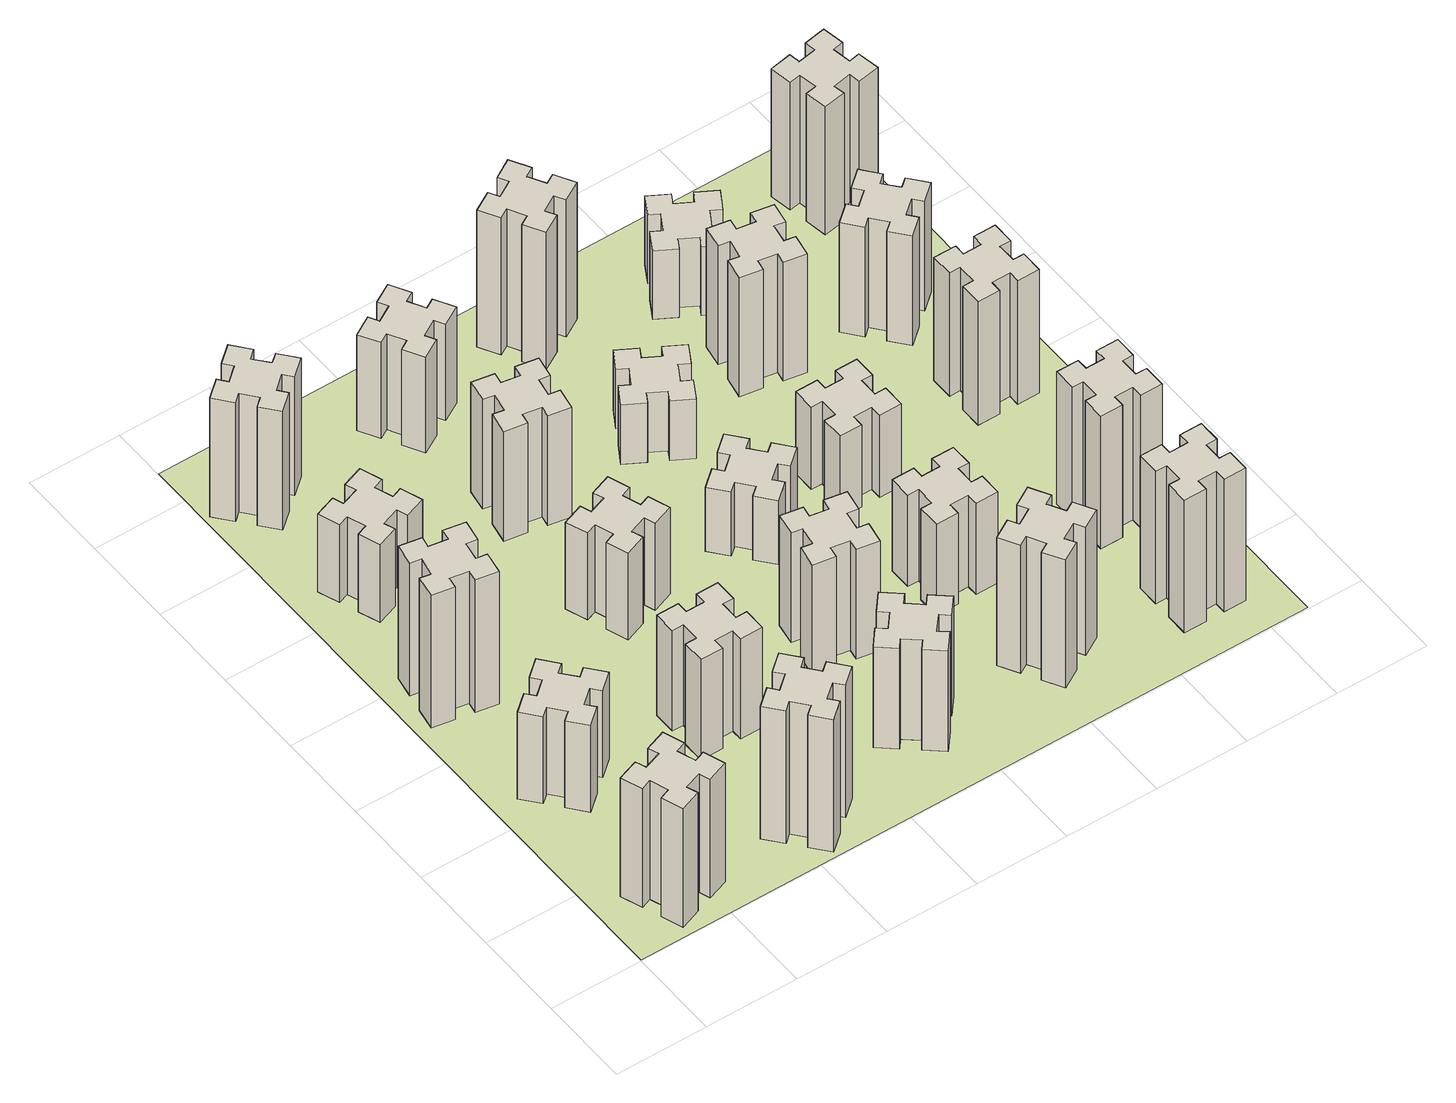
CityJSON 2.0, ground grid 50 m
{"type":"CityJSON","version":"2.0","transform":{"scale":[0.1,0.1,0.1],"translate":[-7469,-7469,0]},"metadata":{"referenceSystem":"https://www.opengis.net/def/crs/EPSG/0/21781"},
"CityObjects":{
"building1":{"type":"Building","attributes":{"class":"1000","function":"1000","usage":"1000","yearOfConstruction":2016,"roofType":"1000","measuredHeight":78,"storeysAboveGround":30,"storeysBelowGround":0},"geometry":[{"type":"Solid","lod":"1","boundaries":[[[[0,1,2,3,4,5,6,7,8,9,10,11,12,13,14,15,16,17,18,19]],[[17,16,20,21]],[[16,15,22,20]],[[15,14,23,22]],[[14,13,24,23]],[[13,12,25,24]],[[12,11,26,25]],[[11,10,27,26]],[[10,9,28,27]],[[9,8,29,28]],[[8,7,30,29]],[[7,6,31,30]],[[6,5,32,31]],[[5,4,33,32]],[[4,3,34,33]],[[3,2,35,34]],[[2,1,36,35]],[[1,0,37,36]],[[0,19,38,37]],[[19,18,39,38]],[[18,17,21,39]],[[24,25,26,27,28,29,30,31,32,33,34,35,36,37,38,39,21,20,22,23]]]]}]},
"building2":{"type":"Building","attributes":{"class":"1000","function":"1000","usage":"1000","yearOfConstruction":2016,"roofType":"1000","measuredHeight":57,"storeysAboveGround":30,"storeysBelowGround":0},"geometry":[{"type":"Solid","lod":"1","boundaries":[[[[40,41,42,43,44,45,46,47,48,49,50,51,52,53,54,55,56,57,58,59]],[[57,56,60,61]],[[56,55,62,60]],[[55,54,63,62]],[[54,53,64,63]],[[53,52,65,64]],[[52,51,66,65]],[[51,50,67,66]],[[50,49,68,67]],[[49,48,69,68]],[[48,47,70,69]],[[47,46,71,70]],[[46,45,72,71]],[[45,44,73,72]],[[44,43,74,73]],[[43,42,75,74]],[[42,41,76,75]],[[41,40,77,76]],[[40,59,78,77]],[[59,58,79,78]],[[58,57,61,79]],[[64,65,66,67,68,69,70,71,72,73,74,75,76,77,78,79,61,60,62,63]]]]}]},
"building3":{"type":"Building","attributes":{"class":"1000","function":"1000","usage":"1000","yearOfConstruction":2016,"roofType":"1000","measuredHeight":87,"storeysAboveGround":30,"storeysBelowGround":0},"geometry":[{"type":"Solid","lod":"1","boundaries":[[[[80,81,82,83,84,85,86,87,88,89,90,91,92,93,94,95,96,97,98,99]],[[97,96,100,101]],[[96,95,102,100]],[[95,94,103,102]],[[94,93,104,103]],[[93,92,105,104]],[[92,91,106,105]],[[91,90,107,106]],[[90,89,108,107]],[[89,88,109,108]],[[88,87,110,109]],[[87,86,111,110]],[[86,85,112,111]],[[85,84,113,112]],[[84,83,114,113]],[[83,82,115,114]],[[82,81,116,115]],[[81,80,117,116]],[[80,99,118,117]],[[99,98,119,118]],[[98,97,101,119]],[[104,105,106,107,108,109,110,111,112,113,114,115,116,117,118,119,101,100,102,103]]]]}]},
"building4":{"type":"Building","attributes":{"class":"1000","function":"1000","usage":"1000","yearOfConstruction":2016,"roofType":"1000","measuredHeight":51,"storeysAboveGround":30,"storeysBelowGround":0},"geometry":[{"type":"Solid","lod":"1","boundaries":[[[[120,121,122,123,124,125,126,127,128,129,130,131,132,133,134,135,136,137,138,139]],[[137,136,140,141]],[[136,135,142,140]],[[135,134,143,142]],[[134,133,144,143]],[[133,132,145,144]],[[132,131,146,145]],[[131,130,147,146]],[[130,129,148,147]],[[129,128,149,148]],[[128,127,150,149]],[[127,126,151,150]],[[126,125,152,151]],[[125,124,153,152]],[[124,123,154,153]],[[123,122,155,154]],[[122,121,156,155]],[[121,120,157,156]],[[120,139,158,157]],[[139,138,159,158]],[[138,137,141,159]],[[144,145,146,147,148,149,150,151,152,153,154,155,156,157,158,159,141,140,142,143]]]]}]},
"building5":{"type":"Building","attributes":{"class":"1000","function":"1000","usage":"1000","yearOfConstruction":2016,"roofType":"1000","measuredHeight":87,"storeysAboveGround":30,"storeysBelowGround":0},"geometry":[{"type":"Solid","lod":"1","boundaries":[[[[160,161,162,163,164,165,166,167,168,169,170,171,172,173,174,175,176,177,178,179]],[[177,176,180,181]],[[176,175,182,180]],[[175,174,183,182]],[[174,173,184,183]],[[173,172,185,184]],[[172,171,186,185]],[[171,170,187,186]],[[170,169,188,187]],[[169,168,189,188]],[[168,167,190,189]],[[167,166,191,190]],[[166,165,192,191]],[[165,164,193,192]],[[164,163,194,193]],[[163,162,195,194]],[[162,161,196,195]],[[161,160,197,196]],[[160,179,198,197]],[[179,178,199,198]],[[178,177,181,199]],[[184,185,186,187,188,189,190,191,192,193,194,195,196,197,198,199,181,180,182,183]]]]}]},
"building6":{"type":"Building","attributes":{"class":"1000","function":"1000","usage":"1000","yearOfConstruction":2016,"roofType":"1000","measuredHeight":78,"storeysAboveGround":30,"storeysBelowGround":0},"geometry":[{"type":"Solid","lod":"1","boundaries":[[[[200,201,202,203,204,205,206,207,208,209,210,211,212,213,214,215,216,217,218,219]],[[217,216,220,221]],[[216,215,222,220]],[[215,214,223,222]],[[214,213,224,223]],[[213,212,225,224]],[[212,211,226,225]],[[211,210,227,226]],[[210,209,228,227]],[[209,208,229,228]],[[208,207,230,229]],[[207,206,231,230]],[[206,205,232,231]],[[205,204,233,232]],[[204,203,234,233]],[[203,202,235,234]],[[202,201,236,235]],[[201,200,237,236]],[[200,219,238,237]],[[219,218,239,238]],[[218,217,221,239]],[[224,225,226,227,228,229,230,231,232,233,234,235,236,237,238,239,221,220,222,223]]]]}]},
"building7":{"type":"Building","attributes":{"class":"1000","function":"1000","usage":"1000","yearOfConstruction":2016,"roofType":"1000","measuredHeight":66,"storeysAboveGround":30,"storeysBelowGround":0},"geometry":[{"type":"Solid","lod":"1","boundaries":[[[[240,241,242,243,244,245,246,247,248,249,250,251,252,253,254,255,256,257,258,259]],[[257,256,260,261]],[[256,255,262,260]],[[255,254,263,262]],[[254,253,264,263]],[[253,252,265,264]],[[252,251,266,265]],[[251,250,267,266]],[[250,249,268,267]],[[249,248,269,268]],[[248,247,270,269]],[[247,246,271,270]],[[246,245,272,271]],[[245,244,273,272]],[[244,243,274,273]],[[243,242,275,274]],[[242,241,276,275]],[[241,240,277,276]],[[240,259,278,277]],[[259,258,279,278]],[[258,257,261,279]],[[264,265,266,267,268,269,270,271,272,273,274,275,276,277,278,279,261,260,262,263]]]]}]},
"building8":{"type":"Building","attributes":{"class":"1000","function":"1000","usage":"1000","yearOfConstruction":2016,"roofType":"1000","measuredHeight":57,"storeysAboveGround":30,"storeysBelowGround":0},"geometry":[{"type":"Solid","lod":"1","boundaries":[[[[280,281,282,283,284,285,286,287,288,289,290,291,292,293,294,295,296,297,298,299]],[[297,296,300,301]],[[296,295,302,300]],[[295,294,303,302]],[[294,293,304,303]],[[293,292,305,304]],[[292,291,306,305]],[[291,290,307,306]],[[290,289,308,307]],[[289,288,309,308]],[[288,287,310,309]],[[287,286,311,310]],[[286,285,312,311]],[[285,284,313,312]],[[284,283,314,313]],[[283,282,315,314]],[[282,281,316,315]],[[281,280,317,316]],[[280,299,318,317]],[[299,298,319,318]],[[298,297,301,319]],[[304,305,306,307,308,309,310,311,312,313,314,315,316,317,318,319,301,300,302,303]]]]}]},
"building9":{"type":"Building","attributes":{"class":"1000","function":"1000","usage":"1000","yearOfConstruction":2016,"roofType":"1000","measuredHeight":72,"storeysAboveGround":30,"storeysBelowGround":0},"geometry":[{"type":"Solid","lod":"1","boundaries":[[[[320,321,322,323,324,325,326,327,328,329,330,331,332,333,334,335,336,337,338,339]],[[337,336,340,341]],[[336,335,342,340]],[[335,334,343,342]],[[334,333,344,343]],[[333,332,345,344]],[[332,331,346,345]],[[331,330,347,346]],[[330,329,348,347]],[[329,328,349,348]],[[328,327,350,349]],[[327,326,351,350]],[[326,325,352,351]],[[325,324,353,352]],[[324,323,354,353]],[[323,322,355,354]],[[322,321,356,355]],[[321,320,357,356]],[[320,339,358,357]],[[339,338,359,358]],[[338,337,341,359]],[[344,345,346,347,348,349,350,351,352,353,354,355,356,357,358,359,341,340,342,343]]]]}]},
"building10":{"type":"Building","attributes":{"class":"1000","function":"1000","usage":"1000","yearOfConstruction":2016,"roofType":"1000","measuredHeight":66,"storeysAboveGround":30,"storeysBelowGround":0},"geometry":[{"type":"Solid","lod":"1","boundaries":[[[[360,361,362,363,364,365,366,367,368,369,370,371,372,373,374,375,376,377,378,379]],[[377,376,380,381]],[[376,375,382,380]],[[375,374,383,382]],[[374,373,384,383]],[[373,372,385,384]],[[372,371,386,385]],[[371,370,387,386]],[[370,369,388,387]],[[369,368,389,388]],[[368,367,390,389]],[[367,366,391,390]],[[366,365,392,391]],[[365,364,393,392]],[[364,363,394,393]],[[363,362,395,394]],[[362,361,396,395]],[[361,360,397,396]],[[360,379,398,397]],[[379,378,399,398]],[[378,377,381,399]],[[384,385,386,387,388,389,390,391,392,393,394,395,396,397,398,399,381,380,382,383]]]]}]},
"building11":{"type":"Building","attributes":{"class":"1000","function":"1000","usage":"1000","yearOfConstruction":2016,"roofType":"1000","measuredHeight":63,"storeysAboveGround":30,"storeysBelowGround":0},"geometry":[{"type":"Solid","lod":"1","boundaries":[[[[400,401,402,403,404,405,406,407,408,409,410,411,412,413,414,415,416,417,418,419]],[[417,416,420,421]],[[416,415,422,420]],[[415,414,423,422]],[[414,413,424,423]],[[413,412,425,424]],[[412,411,426,425]],[[411,410,427,426]],[[410,409,428,427]],[[409,408,429,428]],[[408,407,430,429]],[[407,406,431,430]],[[406,405,432,431]],[[405,404,433,432]],[[404,403,434,433]],[[403,402,435,434]],[[402,401,436,435]],[[401,400,437,436]],[[400,419,438,437]],[[419,418,439,438]],[[418,417,421,439]],[[424,425,426,427,428,429,430,431,432,433,434,435,436,437,438,439,421,420,422,423]]]]}]},
"building12":{"type":"Building","attributes":{"class":"1000","function":"1000","usage":"1000","yearOfConstruction":2016,"roofType":"1000","measuredHeight":72,"storeysAboveGround":30,"storeysBelowGround":0},"geometry":[{"type":"Solid","lod":"1","boundaries":[[[[440,441,442,443,444,445,446,447,448,449,450,451,452,453,454,455,456,457,458,459]],[[457,456,460,461]],[[456,455,462,460]],[[455,454,463,462]],[[454,453,464,463]],[[453,452,465,464]],[[452,451,466,465]],[[451,450,467,466]],[[450,449,468,467]],[[449,448,469,468]],[[448,447,470,469]],[[447,446,471,470]],[[446,445,472,471]],[[445,444,473,472]],[[444,443,474,473]],[[443,442,475,474]],[[442,441,476,475]],[[441,440,477,476]],[[440,459,478,477]],[[459,458,479,478]],[[458,457,461,479]],[[464,465,466,467,468,469,470,471,472,473,474,475,476,477,478,479,461,460,462,463]]]]}]},
"building13":{"type":"Building","attributes":{"class":"1000","function":"1000","usage":"1000","yearOfConstruction":2016,"roofType":"1000","measuredHeight":42,"storeysAboveGround":30,"storeysBelowGround":0},"geometry":[{"type":"Solid","lod":"1","boundaries":[[[[480,481,482,483,484,485,486,487,488,489,490,491,492,493,494,495,496,497,498,499]],[[497,496,500,501]],[[496,495,502,500]],[[495,494,503,502]],[[494,493,504,503]],[[493,492,505,504]],[[492,491,506,505]],[[491,490,507,506]],[[490,489,508,507]],[[489,488,509,508]],[[488,487,510,509]],[[487,486,511,510]],[[486,485,512,511]],[[485,484,513,512]],[[484,483,514,513]],[[483,482,515,514]],[[482,481,516,515]],[[481,480,517,516]],[[480,499,518,517]],[[499,498,519,518]],[[498,497,501,519]],[[504,505,506,507,508,509,510,511,512,513,514,515,516,517,518,519,501,500,502,503]]]]}]},
"building14":{"type":"Building","attributes":{"class":"1000","function":"1000","usage":"1000","yearOfConstruction":2016,"roofType":"1000","measuredHeight":39,"storeysAboveGround":30,"storeysBelowGround":0},"geometry":[{"type":"Solid","lod":"1","boundaries":[[[[520,521,522,523,524,525,526,527,528,529,530,531,532,533,534,535,536,537,538,539]],[[537,536,540,541]],[[536,535,542,540]],[[535,534,543,542]],[[534,533,544,543]],[[533,532,545,544]],[[532,531,546,545]],[[531,530,547,546]],[[530,529,548,547]],[[529,528,549,548]],[[528,527,550,549]],[[527,526,551,550]],[[526,525,552,551]],[[525,524,553,552]],[[524,523,554,553]],[[523,522,555,554]],[[522,521,556,555]],[[521,520,557,556]],[[520,539,558,557]],[[539,538,559,558]],[[538,537,541,559]],[[544,545,546,547,548,549,550,551,552,553,554,555,556,557,558,559,541,540,542,543]]]]}]},
"building15":{"type":"Building","attributes":{"class":"1000","function":"1000","usage":"1000","yearOfConstruction":2016,"roofType":"1000","measuredHeight":84,"storeysAboveGround":30,"storeysBelowGround":0},"geometry":[{"type":"Solid","lod":"1","boundaries":[[[[560,561,562,563,564,565,566,567,568,569,570,571,572,573,574,575,576,577,578,579]],[[577,576,580,581]],[[576,575,582,580]],[[575,574,583,582]],[[574,573,584,583]],[[573,572,585,584]],[[572,571,586,585]],[[571,570,587,586]],[[570,569,588,587]],[[569,568,589,588]],[[568,567,590,589]],[[567,566,591,590]],[[566,565,592,591]],[[565,564,593,592]],[[564,563,594,593]],[[563,562,595,594]],[[562,561,596,595]],[[561,560,597,596]],[[560,579,598,597]],[[579,578,599,598]],[[578,577,581,599]],[[584,585,586,587,588,589,590,591,592,593,594,595,596,597,598,599,581,580,582,583]]]]}]},
"building16":{"type":"Building","attributes":{"class":"1000","function":"1000","usage":"1000","yearOfConstruction":2016,"roofType":"1000","measuredHeight":60,"storeysAboveGround":30,"storeysBelowGround":0},"geometry":[{"type":"Solid","lod":"1","boundaries":[[[[600,601,602,603,604,605,606,607,608,609,610,611,612,613,614,615,616,617,618,619]],[[617,616,620,621]],[[616,615,622,620]],[[615,614,623,622]],[[614,613,624,623]],[[613,612,625,624]],[[612,611,626,625]],[[611,610,627,626]],[[610,609,628,627]],[[609,608,629,628]],[[608,607,630,629]],[[607,606,631,630]],[[606,605,632,631]],[[605,604,633,632]],[[604,603,634,633]],[[603,602,635,634]],[[602,601,636,635]],[[601,600,637,636]],[[600,619,638,637]],[[619,618,639,638]],[[618,617,621,639]],[[624,625,626,627,628,629,630,631,632,633,634,635,636,637,638,639,621,620,622,623]]]]}]},
"building17":{"type":"Building","attributes":{"class":"1000","function":"1000","usage":"1000","yearOfConstruction":2016,"roofType":"1000","measuredHeight":90,"storeysAboveGround":30,"storeysBelowGround":0},"geometry":[{"type":"Solid","lod":"1","boundaries":[[[[640,641,642,643,644,645,646,647,648,649,650,651,652,653,654,655,656,657,658,659]],[[657,656,660,661]],[[656,655,662,660]],[[655,654,663,662]],[[654,653,664,663]],[[653,652,665,664]],[[652,651,666,665]],[[651,650,667,666]],[[650,649,668,667]],[[649,648,669,668]],[[648,647,670,669]],[[647,646,671,670]],[[646,645,672,671]],[[645,644,673,672]],[[644,643,674,673]],[[643,642,675,674]],[[642,641,676,675]],[[641,640,677,676]],[[640,659,678,677]],[[659,658,679,678]],[[658,657,661,679]],[[664,665,666,667,668,669,670,671,672,673,674,675,676,677,678,679,661,660,662,663]]]]}]},
"building18":{"type":"Building","attributes":{"class":"1000","function":"1000","usage":"1000","yearOfConstruction":2016,"roofType":"1000","measuredHeight":54,"storeysAboveGround":30,"storeysBelowGround":0},"geometry":[{"type":"Solid","lod":"1","boundaries":[[[[680,681,682,683,684,685,686,687,688,689,690,691,692,693,694,695,696,697,698,699]],[[697,696,700,701]],[[696,695,702,700]],[[695,694,703,702]],[[694,693,704,703]],[[693,692,705,704]],[[692,691,706,705]],[[691,690,707,706]],[[690,689,708,707]],[[689,688,709,708]],[[688,687,710,709]],[[687,686,711,710]],[[686,685,712,711]],[[685,684,713,712]],[[684,683,714,713]],[[683,682,715,714]],[[682,681,716,715]],[[681,680,717,716]],[[680,699,718,717]],[[699,698,719,718]],[[698,697,701,719]],[[704,705,706,707,708,709,710,711,712,713,714,715,716,717,718,719,701,700,702,703]]]]}]},
"building19":{"type":"Building","attributes":{"class":"1000","function":"1000","usage":"1000","yearOfConstruction":2016,"roofType":"1000","measuredHeight":78,"storeysAboveGround":30,"storeysBelowGround":0},"geometry":[{"type":"Solid","lod":"1","boundaries":[[[[720,721,722,723,724,725,726,727,728,729,730,731,732,733,734,735,736,737,738,739]],[[737,736,740,741]],[[736,735,742,740]],[[735,734,743,742]],[[734,733,744,743]],[[733,732,745,744]],[[732,731,746,745]],[[731,730,747,746]],[[730,729,748,747]],[[729,728,749,748]],[[728,727,750,749]],[[727,726,751,750]],[[726,725,752,751]],[[725,724,753,752]],[[724,723,754,753]],[[723,722,755,754]],[[722,721,756,755]],[[721,720,757,756]],[[720,739,758,757]],[[739,738,759,758]],[[738,737,741,759]],[[744,745,746,747,748,749,750,751,752,753,754,755,756,757,758,759,741,740,742,743]]]]}]},
"building20":{"type":"Building","attributes":{"class":"1000","function":"1000","usage":"1000","yearOfConstruction":2016,"roofType":"1000","measuredHeight":87,"storeysAboveGround":30,"storeysBelowGround":0},"geometry":[{"type":"Solid","lod":"1","boundaries":[[[[760,761,762,763,764,765,766,767,768,769,770,771,772,773,774,775,776,777,778,779]],[[777,776,780,781]],[[776,775,782,780]],[[775,774,783,782]],[[774,773,784,783]],[[773,772,785,784]],[[772,771,786,785]],[[771,770,787,786]],[[770,769,788,787]],[[769,768,789,788]],[[768,767,790,789]],[[767,766,791,790]],[[766,765,792,791]],[[765,764,793,792]],[[764,763,794,793]],[[763,762,795,794]],[[762,761,796,795]],[[761,760,797,796]],[[760,779,798,797]],[[779,778,799,798]],[[778,777,781,799]],[[784,785,786,787,788,789,790,791,792,793,794,795,796,797,798,799,781,780,782,783]]]]}]},
"building21":{"type":"Building","attributes":{"class":"1000","function":"1000","usage":"1000","yearOfConstruction":2016,"roofType":"1000","measuredHeight":45,"storeysAboveGround":30,"storeysBelowGround":0},"geometry":[{"type":"Solid","lod":"1","boundaries":[[[[800,801,802,803,804,805,806,807,808,809,810,811,812,813,814,815,816,817,818,819]],[[817,816,820,821]],[[816,815,822,820]],[[815,814,823,822]],[[814,813,824,823]],[[813,812,825,824]],[[812,811,826,825]],[[811,810,827,826]],[[810,809,828,827]],[[809,808,829,828]],[[808,807,830,829]],[[807,806,831,830]],[[806,805,832,831]],[[805,804,833,832]],[[804,803,834,833]],[[803,802,835,834]],[[802,801,836,835]],[[801,800,837,836]],[[800,819,838,837]],[[819,818,839,838]],[[818,817,821,839]],[[824,825,826,827,828,829,830,831,832,833,834,835,836,837,838,839,821,820,822,823]]]]}]},
"building22":{"type":"Building","attributes":{"class":"1000","function":"1000","usage":"1000","yearOfConstruction":2016,"roofType":"1000","measuredHeight":87,"storeysAboveGround":30,"storeysBelowGround":0},"geometry":[{"type":"Solid","lod":"1","boundaries":[[[[840,841,842,843,844,845,846,847,848,849,850,851,852,853,854,855,856,857,858,859]],[[857,856,860,861]],[[856,855,862,860]],[[855,854,863,862]],[[854,853,864,863]],[[853,852,865,864]],[[852,851,866,865]],[[851,850,867,866]],[[850,849,868,867]],[[849,848,869,868]],[[848,847,870,869]],[[847,846,871,870]],[[846,845,872,871]],[[845,844,873,872]],[[844,843,874,873]],[[843,842,875,874]],[[842,841,876,875]],[[841,840,877,876]],[[840,859,878,877]],[[859,858,879,878]],[[858,857,861,879]],[[864,865,866,867,868,869,870,871,872,873,874,875,876,877,878,879,861,860,862,863]]]]}]},
"building23":{"type":"Building","attributes":{"class":"1000","function":"1000","usage":"1000","yearOfConstruction":2016,"roofType":"1000","measuredHeight":81,"storeysAboveGround":30,"storeysBelowGround":0},"geometry":[{"type":"Solid","lod":"1","boundaries":[[[[880,881,882,883,884,885,886,887,888,889,890,891,892,893,894,895,896,897,898,899]],[[897,896,900,901]],[[896,895,902,900]],[[895,894,903,902]],[[894,893,904,903]],[[893,892,905,904]],[[892,891,906,905]],[[891,890,907,906]],[[890,889,908,907]],[[889,888,909,908]],[[888,887,910,909]],[[887,886,911,910]],[[886,885,912,911]],[[885,884,913,912]],[[884,883,914,913]],[[883,882,915,914]],[[882,881,916,915]],[[881,880,917,916]],[[880,899,918,917]],[[899,898,919,918]],[[898,897,901,919]],[[904,905,906,907,908,909,910,911,912,913,914,915,916,917,918,919,901,900,902,903]]]]}]},
"building24":{"type":"Building","attributes":{"class":"1000","function":"1000","usage":"1000","yearOfConstruction":2016,"roofType":"1000","measuredHeight":72,"storeysAboveGround":30,"storeysBelowGround":0},"geometry":[{"type":"Solid","lod":"1","boundaries":[[[[920,921,922,923,924,925,926,927,928,929,930,931,932,933,934,935,936,937,938,939]],[[937,936,940,941]],[[936,935,942,940]],[[935,934,943,942]],[[934,933,944,943]],[[933,932,945,944]],[[932,931,946,945]],[[931,930,947,946]],[[930,929,948,947]],[[929,928,949,948]],[[928,927,950,949]],[[927,926,951,950]],[[926,925,952,951]],[[925,924,953,952]],[[924,923,954,953]],[[923,922,955,954]],[[922,921,956,955]],[[921,920,957,956]],[[920,939,958,957]],[[939,938,959,958]],[[938,937,941,959]],[[944,945,946,947,948,949,950,951,952,953,954,955,956,957,958,959,941,940,942,943]]]]}]},
"building25":{"type":"Building","attributes":{"class":"1000","function":"1000","usage":"1000","yearOfConstruction":2016,"roofType":"1000","measuredHeight":84,"storeysAboveGround":30,"storeysBelowGround":0},"geometry":[{"type":"Solid","lod":"1","boundaries":[[[[960,961,962,963,964,965,966,967,968,969,970,971,972,973,974,975,976,977,978,979]],[[977,976,980,981]],[[976,975,982,980]],[[975,974,983,982]],[[974,973,984,983]],[[973,972,985,984]],[[972,971,986,985]],[[971,970,987,986]],[[970,969,988,987]],[[969,968,989,988]],[[968,967,990,989]],[[967,966,991,990]],[[966,965,992,991]],[[965,964,993,992]],[[964,963,994,993]],[[963,962,995,994]],[[962,961,996,995]],[[961,960,997,996]],[[960,979,998,997]],[[979,978,999,998]],[[978,977,981,999]],[[984,985,986,987,988,989,990,991,992,993,994,995,996,997,998,999,981,980,982,983]]]]}]},
"landuse1":{"type":"LandUse","attributes":{"name":"plot1","function":"1010"},"geometry":[{"type":"MultiSurface","lod":"1","boundaries":[[[1000,1001,1002,1003]]]}]}
},
"vertices":[
[385,396,0],[291,362,0],[270,418,0],[157,377,0],[199,264,0],[255,285,0],[289,191,0],[233,170,0],[274,57,0],[387,99,0],[366,155,0],[460,189,0],[480,133,0],[593,174,0],[552,287,0],[496,266,0],[462,360,0],[518,380,0],[477,493,0],[364,452,0],[462,360,780],[518,380,780],[496,266,780],[552,287,780],[593,174,780],[480,133,780],[460,189,780],[366,155,780],[387,99,780],[274,57,780],[233,170,780],[289,191,780],[255,285,780],[199,264,780],[157,377,780],[270,418,780],[291,362,780],[385,396,780],[364,452,780],[477,493,780],
[492,1148,0],[427,1224,0],[473,1263,0],[396,1355,0],[304,1278,0],[343,1232,0],[266,1167,0],[228,1213,0],[136,1136,0],[213,1044,0],[259,1083,0],[323,1006,0],[277,968,0],[354,876,0],[446,953,0],[408,999,0],[484,1063,0],[523,1017,0],[615,1094,0],[538,1186,0],[484,1063,570],[523,1017,570],[408,999,570],[446,953,570],[354,876,570],[277,968,570],[323,1006,570],[259,1083,570],[213,1044,570],[136,1136,570],[228,1213,570],[266,1167,570],[343,1232,570],[304,1278,570],[396,1355,570],[473,1263,570],[427,1224,570],[492,1148,570],[538,1186,570],[615,1094,570],
[176,1924,0],[158,1825,0],[99,1836,0],[78,1717,0],[197,1697,0],[207,1756,0],[305,1738,0],[295,1679,0],[413,1658,0],[434,1777,0],[375,1787,0],[392,1885,0],[451,1875,0],[472,1993,0],[354,2014,0],[344,1955,0],[245,1972,0],[256,2031,0],[137,2052,0],[117,1934,0],[245,1972,870],[256,2031,870],[344,1955,870],[354,2014,870],[472,1993,870],[451,1875,870],[392,1885,870],[375,1787,870],[434,1777,870],[413,1658,870],[295,1679,870],[305,1738,870],[207,1756,870],[197,1697,870],[78,1717,870],[99,1836,870],[158,1825,870],[176,1924,870],[117,1934,870],[137,2052,870],
[385,2716,0],[291,2682,0],[270,2738,0],[157,2697,0],[199,2584,0],[255,2605,0],[289,2511,0],[233,2490,0],[274,2377,0],[387,2419,0],[366,2475,0],[460,2509,0],[480,2453,0],[593,2494,0],[552,2607,0],[496,2586,0],[462,2680,0],[518,2700,0],[477,2813,0],[364,2772,0],[462,2680,510],[518,2700,510],[496,2586,510],[552,2607,510],[593,2494,510],[480,2453,510],[460,2509,510],[366,2475,510],[387,2419,510],[274,2377,510],[233,2490,510],[289,2511,510],[255,2605,510],[199,2584,510],[157,2697,510],[270,2738,510],[291,2682,510],[385,2716,510],[364,2772,510],[477,2813,510],
[1232,308,0],[1167,384,0],[1213,423,0],[1136,515,0],[1044,438,0],[1083,392,0],[1006,327,0],[968,373,0],[876,296,0],[953,204,0],[999,243,0],[1063,166,0],[1017,128,0],[1094,36,0],[1186,113,0],[1148,159,0],[1224,223,0],[1263,177,0],[1355,254,0],[1278,346,0],[1224,223,870],[1263,177,870],[1148,159,870],[1186,113,870],[1094,36,870],[1017,128,870],[1063,166,870],[999,243,870],[953,204,870],[876,296,870],[968,373,870],[1006,327,870],[1083,392,870],[1044,438,870],[1136,515,870],[1213,423,870],[1167,384,870],[1232,308,870],[1278,346,870],[1355,254,870],
[308,3219,0],[384,3283,0],[423,3237,0],[515,3314,0],[438,3406,0],[392,3368,0],[327,3444,0],[373,3483,0],[296,3575,0],[204,3498,0],[243,3452,0],[166,3387,0],[128,3433,0],[36,3356,0],[113,3264,0],[159,3303,0],[223,3226,0],[177,3188,0],[254,3096,0],[346,3173,0],[223,3226,780],[177,3188,780],[159,3303,780],[113,3264,780],[36,3356,780],[128,3433,780],[166,3387,780],[243,3452,780],[204,3498,780],[296,3575,780],[373,3483,780],[327,3444,780],[392,3368,780],[438,3406,780],[515,3314,780],[423,3237,780],[384,3283,780],[308,3219,780],[346,3173,780],[254,3096,780],
[1005,1065,0],[1005,965,0],[945,965,0],[945,845,0],[1065,845,0],[1065,905,0],[1165,905,0],[1165,845,0],[1285,845,0],[1285,965,0],[1225,965,0],[1225,1065,0],[1285,1065,0],[1285,1185,0],[1165,1185,0],[1165,1125,0],[1065,1125,0],[1065,1185,0],[945,1185,0],[945,1065,0],[1065,1125,660],[1065,1185,660],[1165,1125,660],[1165,1185,660],[1285,1185,660],[1285,1065,660],[1225,1065,660],[1225,965,660],[1285,965,660],[1285,845,660],[1165,845,660],[1165,905,660],[1065,905,660],[1065,845,660],[945,845,660],[945,965,660],[1005,965,660],[1005,1065,660],[945,1065,660],[945,1185,660],
[1336,1846,0],[1302,1940,0],[1358,1960,0],[1317,2073,0],[1204,2032,0],[1225,1976,0],[1131,1942,0],[1110,1998,0],[997,1957,0],[1039,1844,0],[1095,1865,0],[1129,1771,0],[1073,1750,0],[1114,1637,0],[1227,1679,0],[1206,1735,0],[1300,1769,0],[1320,1713,0],[1433,1754,0],[1392,1867,0],[1300,1769,570],[1320,1713,570],[1206,1735,570],[1227,1679,570],[1114,1637,570],[1073,1750,570],[1129,1771,570],[1095,1865,570],[1039,1844,570],[997,1957,570],[1110,1998,570],[1131,1942,570],[1225,1976,570],[1204,2032,570],[1317,2073,570],[1358,1960,570],[1302,1940,570],[1336,1846,570],[1392,1867,570],[1433,1754,570],
[1315,2527,0],[1332,2625,0],[1391,2615,0],[1412,2733,0],[1294,2754,0],[1284,2695,0],[1185,2712,0],[1196,2771,0],[1077,2792,0],[1057,2674,0],[1116,2664,0],[1098,2565,0],[1039,2576,0],[1018,2457,0],[1137,2437,0],[1147,2496,0],[1245,2478,0],[1235,2419,0],[1353,2398,0],[1374,2517,0],[1245,2478,720],[1235,2419,720],[1147,2496,720],[1137,2437,720],[1018,2457,720],[1039,2576,720],[1098,2565,720],[1116,2664,720],[1057,2674,720],[1077,2792,720],[1196,2771,720],[1185,2712,720],[1284,2695,720],[1294,2754,720],[1412,2733,720],[1391,2615,720],[1332,2625,720],[1315,2527,720],[1374,2517,720],[1353,2398,720],
[1803,584,0],[1739,508,0],[1693,546,0],[1616,454,0],[1708,377,0],[1746,423,0],[1823,359,0],[1784,313,0],[1876,236,0],[1953,328,0],[1907,366,0],[1972,443,0],[2018,404,0],[2095,496,0],[2003,573,0],[1964,527,0],[1888,592,0],[1926,638,0],[1834,715,0],[1757,623,0],[1888,592,660],[1926,638,660],[1964,527,660],[2003,573,660],[2095,496,660],[2018,404,660],[1972,443,660],[1907,366,660],[1953,328,660],[1876,236,660],[1784,313,660],[1823,359,660],[1746,423,660],[1708,377,660],[1616,454,660],[1693,546,660],[1739,508,660],[1803,584,660],[1757,623,660],[1834,715,660],
[1104,3456,0],[1017,3406,0],[987,3458,0],[883,3398,0],[943,3294,0],[995,3324,0],[1045,3237,0],[993,3207,0],[1053,3103,0],[1157,3163,0],[1127,3215,0],[1214,3265,0],[1244,3213,0],[1348,3273,0],[1288,3377,0],[1236,3347,0],[1186,3434,0],[1238,3464,0],[1178,3568,0],[1074,3508,0],[1186,3434,630],[1238,3464,630],[1236,3347,630],[1288,3377,630],[1348,3273,630],[1244,3213,630],[1214,3265,630],[1127,3215,630],[1157,3163,630],[1053,3103,630],[993,3207,630],[1045,3237,630],[995,3324,630],[943,3294,630],[883,3398,630],[987,3458,630],[1017,3406,630],[1104,3456,630],[1074,3508,630],[1178,3568,630],
[1924,1215,0],[1825,1232,0],[1836,1291,0],[1717,1312,0],[1697,1194,0],[1756,1184,0],[1738,1085,0],[1679,1096,0],[1658,977,0],[1777,957,0],[1787,1016,0],[1885,998,0],[1875,939,0],[1993,918,0],[2014,1037,0],[1955,1047,0],[1972,1145,0],[2031,1135,0],[2052,1253,0],[1934,1274,0],[1972,1145,720],[2031,1135,720],[1955,1047,720],[2014,1037,720],[1993,918,720],[1875,939,720],[1885,998,720],[1787,1016,720],[1777,957,720],[1658,977,720],[1679,1096,720],[1738,1085,720],[1756,1184,720],[1697,1194,720],[1717,1312,720],[1836,1291,720],[1825,1232,720],[1924,1215,720],[1934,1274,720],[2052,1253,720],
[1839,1823,0],[1903,1746,0],[1857,1708,0],[1934,1616,0],[2026,1693,0],[1988,1739,0],[2064,1803,0],[2103,1757,0],[2195,1834,0],[2118,1926,0],[2072,1888,0],[2007,1964,0],[2053,2003,0],[1976,2095,0],[1884,2018,0],[1923,1972,0],[1846,1907,0],[1808,1953,0],[1716,1876,0],[1793,1784,0],[1846,1907,420],[1808,1953,420],[1923,1972,420],[1884,2018,420],[1976,2095,420],[2053,2003,420],[2007,1964,420],[2072,1888,420],[2118,1926,420],[2195,1834,420],[2103,1757,420],[2064,1803,420],[1988,1739,420],[2026,1693,420],[1934,1616,420],[1857,1708,420],[1903,1746,420],[1839,1823,420],[1793,1784,420],[1716,1876,420],
[2026,2497,0],[2076,2584,0],[2128,2554,0],[2188,2658,0],[2084,2718,0],[2054,2666,0],[1967,2716,0],[1997,2768,0],[1893,2828,0],[1833,2724,0],[1885,2694,0],[1835,2607,0],[1783,2637,0],[1723,2533,0],[1827,2473,0],[1857,2525,0],[1944,2475,0],[1914,2423,0],[2018,2363,0],[2078,2467,0],[1944,2475,390],[1914,2423,390],[1857,2525,390],[1827,2473,390],[1723,2533,390],[1783,2637,390],[1835,2607,390],[1885,2694,390],[1833,2724,390],[1893,2828,390],[1997,2768,390],[1967,2716,390],[2054,2666,390],[2084,2718,390],[2188,2658,390],[2128,2554,390],[2076,2584,390],[2026,2497,390],[2078,2467,390],[2018,2363,390],
[2475,464,0],[2525,377,0],[2473,347,0],[2533,243,0],[2637,303,0],[2607,355,0],[2694,405,0],[2724,353,0],[2828,413,0],[2768,517,0],[2716,487,0],[2666,574,0],[2718,604,0],[2658,708,0],[2554,648,0],[2584,596,0],[2497,546,0],[2467,598,0],[2363,538,0],[2423,434,0],[2497,546,840],[2467,598,840],[2584,596,840],[2554,648,840],[2658,708,840],[2718,604,840],[2666,574,840],[2716,487,840],[2768,517,840],[2828,413,840],[2724,353,840],[2694,405,840],[2607,355,840],[2637,303,840],[2533,243,840],[2473,347,840],[2525,377,840],[2475,464,840],[2423,434,840],[2363,538,840],
[2385,1165,0],[2385,1065,0],[2325,1065,0],[2325,945,0],[2445,945,0],[2445,1005,0],[2545,1005,0],[2545,945,0],[2665,945,0],[2665,1065,0],[2605,1065,0],[2605,1165,0],[2665,1165,0],[2665,1285,0],[2545,1285,0],[2545,1225,0],[2445,1225,0],[2445,1285,0],[2325,1285,0],[2325,1165,0],[2445,1225,600],[2445,1285,600],[2545,1225,600],[2545,1285,600],[2665,1285,600],[2665,1165,600],[2605,1165,600],[2605,1065,600],[2665,1065,600],[2665,945,600],[2545,945,600],[2545,1005,600],[2445,1005,600],[2445,945,600],[2325,945,600],[2325,1065,600],[2385,1065,600],[2385,1165,600],[2325,1165,600],[2325,1285,600],
[1844,3556,0],[1757,3506,0],[1727,3558,0],[1623,3498,0],[1683,3394,0],[1735,3424,0],[1785,3337,0],[1733,3307,0],[1793,3203,0],[1897,3263,0],[1867,3315,0],[1954,3365,0],[1984,3313,0],[2088,3373,0],[2028,3477,0],[1976,3447,0],[1926,3534,0],[1978,3564,0],[1918,3668,0],[1814,3608,0],[1926,3534,900],[1978,3564,900],[1976,3447,900],[2028,3477,900],[2088,3373,900],[1984,3313,900],[1954,3365,900],[1867,3315,900],[1897,3263,900],[1793,3203,900],[1733,3307,900],[1785,3337,900],[1735,3424,900],[1683,3394,900],[1623,3498,900],[1727,3558,900],[1757,3506,900],[1844,3556,900],[1814,3608,900],[1918,3668,900],
[2605,1805,0],[2605,1905,0],[2665,1905,0],[2665,2025,0],[2545,2025,0],[2545,1965,0],[2445,1965,0],[2445,2025,0],[2325,2025,0],[2325,1905,0],[2385,1905,0],[2385,1805,0],[2325,1805,0],[2325,1685,0],[2445,1685,0],[2445,1745,0],[2545,1745,0],[2545,1685,0],[2665,1685,0],[2665,1805,0],[2545,1745,540],[2545,1685,540],[2445,1745,540],[2445,1685,540],[2325,1685,540],[2325,1805,540],[2385,1805,540],[2385,1905,540],[2325,1905,540],[2325,2025,540],[2445,2025,540],[2445,1965,540],[2545,1965,540],[2545,2025,540],[2665,2025,540],[2665,1905,540],[2605,1905,540],[2605,1805,540],[2665,1805,540],[2665,1685,540],
[2664,2795,0],[2565,2812,0],[2576,2871,0],[2457,2892,0],[2437,2774,0],[2496,2764,0],[2478,2665,0],[2419,2676,0],[2398,2557,0],[2517,2537,0],[2527,2596,0],[2625,2578,0],[2615,2519,0],[2733,2498,0],[2754,2617,0],[2695,2627,0],[2712,2725,0],[2771,2715,0],[2792,2833,0],[2674,2854,0],[2712,2725,780],[2771,2715,780],[2695,2627,780],[2754,2617,780],[2733,2498,780],[2615,2519,780],[2625,2578,780],[2527,2596,780],[2517,2537,780],[2398,2557,780],[2419,2676,780],[2478,2665,780],[2496,2764,780],[2437,2774,780],[2457,2892,780],[2576,2871,780],[2565,2812,780],[2664,2795,780],[2674,2854,780],[2792,2833,780],
[3225,425,0],[3225,325,0],[3165,325,0],[3165,205,0],[3285,205,0],[3285,265,0],[3385,265,0],[3385,205,0],[3505,205,0],[3505,325,0],[3445,325,0],[3445,425,0],[3505,425,0],[3505,545,0],[3385,545,0],[3385,485,0],[3285,485,0],[3285,545,0],[3165,545,0],[3165,425,0],[3285,485,870],[3285,545,870],[3385,485,870],[3385,545,870],[3505,545,870],[3505,425,870],[3445,425,870],[3445,325,870],[3505,325,870],[3505,205,870],[3385,205,870],[3385,265,870],[3285,265,870],[3285,205,870],[3165,205,870],[3165,325,870],[3225,325,870],[3225,425,870],[3165,425,870],[3165,545,870],
[2497,3165,0],[2584,3115,0],[2554,3063,0],[2658,3003,0],[2718,3107,0],[2666,3137,0],[2716,3224,0],[2768,3194,0],[2828,3298,0],[2724,3358,0],[2694,3306,0],[2607,3356,0],[2637,3408,0],[2533,3468,0],[2473,3364,0],[2525,3334,0],[2475,3247,0],[2423,3277,0],[2363,3173,0],[2467,3113,0],[2475,3247,450],[2423,3277,450],[2525,3334,450],[2473,3364,450],[2533,3468,450],[2637,3408,450],[2607,3356,450],[2694,3306,450],[2724,3358,450],[2828,3298,450],[2768,3194,450],[2716,3224,450],[2666,3137,450],[2718,3107,450],[2658,3003,450],[2554,3063,450],[2584,3115,450],[2497,3165,450],[2467,3113,450],[2363,3173,450],
[3285,905,0],[3385,905,0],[3385,845,0],[3505,845,0],[3505,965,0],[3445,965,0],[3445,1065,0],[3505,1065,0],[3505,1185,0],[3385,1185,0],[3385,1125,0],[3285,1125,0],[3285,1185,0],[3165,1185,0],[3165,1065,0],[3225,1065,0],[3225,965,0],[3165,965,0],[3165,845,0],[3285,845,0],[3225,965,870],[3165,965,870],[3225,1065,870],[3165,1065,870],[3165,1185,870],[3285,1185,870],[3285,1125,870],[3385,1125,870],[3385,1185,870],[3505,1185,870],[3505,1065,870],[3445,1065,870],[3445,965,870],[3505,965,870],[3505,845,870],[3385,845,870],[3385,905,870],[3285,905,870],[3285,845,870],[3165,845,870],
[3225,2005,0],[3225,1905,0],[3165,1905,0],[3165,1785,0],[3285,1785,0],[3285,1845,0],[3385,1845,0],[3385,1785,0],[3505,1785,0],[3505,1905,0],[3445,1905,0],[3445,2005,0],[3505,2005,0],[3505,2125,0],[3385,2125,0],[3385,2065,0],[3285,2065,0],[3285,2125,0],[3165,2125,0],[3165,2005,0],[3285,2065,810],[3285,2125,810],[3385,2065,810],[3385,2125,810],[3505,2125,810],[3505,2005,810],[3445,2005,810],[3445,1905,810],[3505,1905,810],[3505,1785,810],[3385,1785,810],[3385,1845,810],[3285,1845,810],[3285,1785,810],[3165,1785,810],[3165,1905,810],[3225,1905,810],[3225,2005,810],[3165,2005,810],[3165,2125,810],
[3119,2563,0],[3183,2486,0],[3137,2448,0],[3214,2356,0],[3306,2433,0],[3268,2479,0],[3344,2543,0],[3383,2497,0],[3475,2574,0],[3398,2666,0],[3352,2628,0],[3287,2704,0],[3333,2743,0],[3256,2835,0],[3164,2758,0],[3203,2712,0],[3126,2647,0],[3088,2693,0],[2996,2616,0],[3073,2524,0],[3126,2647,720],[3088,2693,720],[3203,2712,720],[3164,2758,720],[3256,2835,720],[3333,2743,720],[3287,2704,720],[3352,2628,720],[3398,2666,720],[3475,2574,720],[3383,2497,720],[3344,2543,720],[3268,2479,720],[3306,2433,720],[3214,2356,720],[3137,2448,720],[3183,2486,720],[3119,2563,720],[3073,2524,720],[2996,2616,720],
[3552,3305,0],[3535,3404,0],[3594,3414,0],[3573,3532,0],[3455,3511,0],[3465,3452,0],[3367,3435,0],[3357,3494,0],[3238,3473,0],[3259,3355,0],[3318,3365,0],[3336,3267,0],[3277,3257,0],[3297,3138,0],[3416,3159,0],[3405,3218,0],[3504,3236,0],[3514,3177,0],[3632,3197,0],[3611,3316,0],[3504,3236,840],[3514,3177,840],[3405,3218,840],[3416,3159,840],[3297,3138,840],[3277,3257,840],[3336,3267,840],[3318,3365,840],[3259,3355,840],[3238,3473,840],[3357,3494,840],[3367,3435,840],[3465,3452,840],[3455,3511,840],[3573,3532,840],[3594,3414,840],[3535,3404,840],[3552,3305,840],[3611,3316,840],[3632,3197,840],
[5,3705,0],[3705,3705,0],[3705,5,0],[5,5,0]
]}
